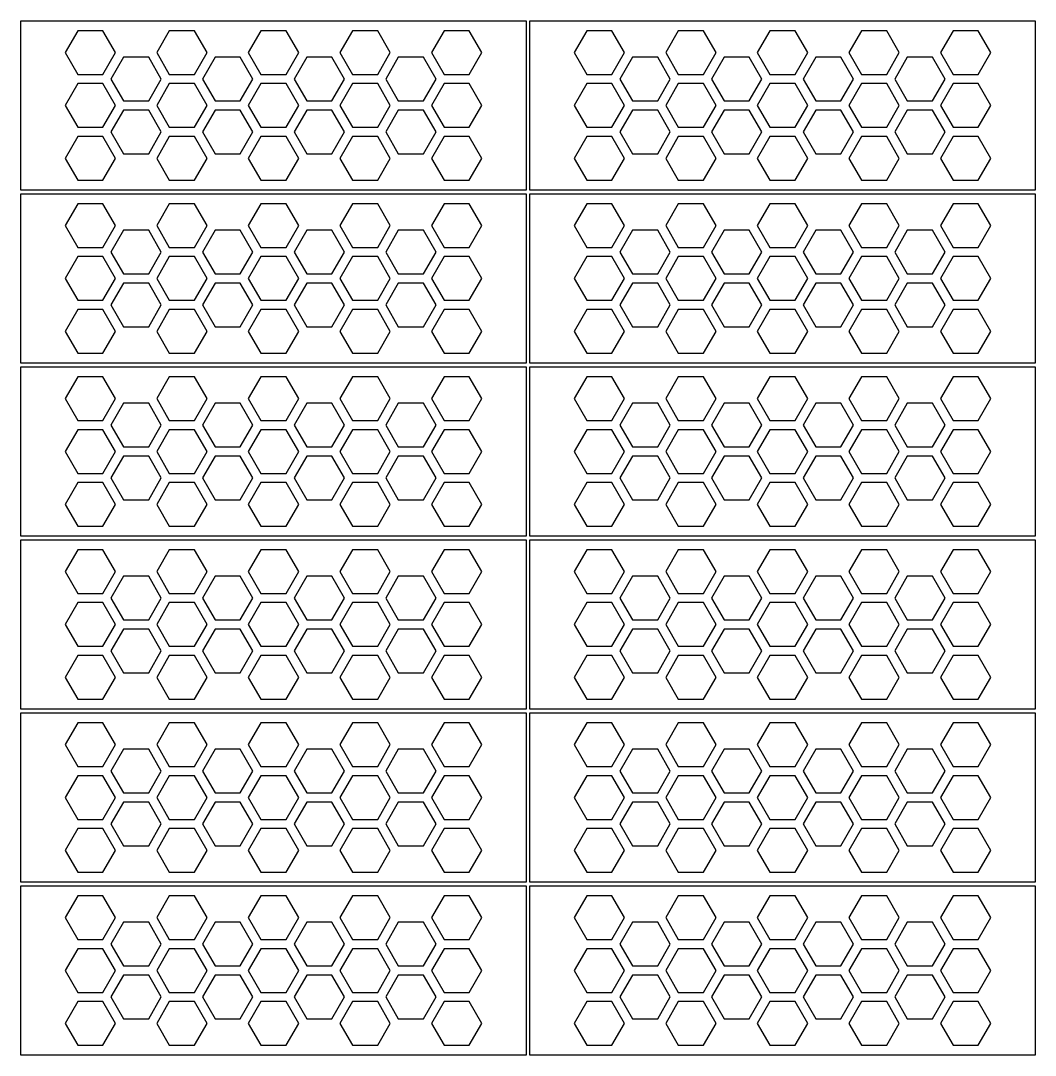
# Model space of a CAD drawing. Header units: millimetres. Extents: x 0 to 596, y 0 to 303.
# Drawn here: x 0 to 297.4, y 0 to 303.2 of the extents above; entities that cross this region are included whole.
import ezdxf

# ---------------------------------------------------------------- set-up
doc = ezdxf.new("R2010")
doc.units = ezdxf.units.MM
doc.layers.add('CUT', color=1, linetype='Continuous')

msp = doc.modelspace()

# ---------------------------------------------------------------- linework, layer by layer
at = {"layer": 'CUT'}
for points in [[(148.2, 253.53), (0, 253.53), (0, 303.24), (148.2, 303.24)], [(297.4, 253.53), (149.2, 253.53), (149.2, 303.24), (297.4, 303.24)], [(16.71, 287.49), (24.1, 287.49), (27.8, 293.89), (24.1, 300.29), (16.71, 300.29), (13.02, 293.89)], [(43.56, 287.49), (50.95, 287.49), (54.64, 293.89), (50.95, 300.29), (43.56, 300.29), (39.86, 293.89)], [(70.4, 287.49), (77.8, 287.49), (81.49, 293.89), (77.8, 300.29), (70.4, 300.29), (66.71, 293.89)], [(104.64, 287.49), (108.34, 293.89), (104.64, 300.29), (97.25, 300.29), (93.56, 293.89), (97.25, 287.49)], [(124.1, 287.49), (131.49, 287.49), (135.18, 293.89), (131.49, 300.29), (124.1, 300.29), (120.4, 293.89)], [(165.91, 287.49), (173.3, 287.49), (177, 293.89), (173.3, 300.29), (165.91, 300.29), (162.22, 293.89)], [(192.76, 287.49), (200.15, 287.49), (203.84, 293.89), (200.15, 300.29), (192.76, 300.29), (189.06, 293.89)], [(219.6, 287.49), (227, 287.49), (230.69, 293.89), (227, 300.29), (219.6, 300.29), (215.91, 293.89)], [(253.84, 287.49), (257.54, 293.89), (253.84, 300.29), (246.45, 300.29), (242.76, 293.89), (246.45, 287.49)], [(273.3, 287.49), (280.69, 287.49), (284.38, 293.89), (280.69, 300.29), (273.3, 300.29), (269.6, 293.89)], [(37.52, 279.74), (41.22, 286.14), (37.52, 292.54), (30.13, 292.54), (26.44, 286.14), (30.13, 279.74)], [(64.37, 279.74), (68.07, 286.14), (64.37, 292.54), (56.98, 292.54), (53.29, 286.14), (56.98, 279.74)], [(83.83, 279.74), (91.22, 279.74), (94.91, 286.14), (91.22, 292.54), (83.83, 292.54), (80.13, 286.14)], [(110.68, 279.74), (118.07, 279.74), (121.76, 286.14), (118.07, 292.54), (110.68, 292.54), (106.98, 286.14)], [(186.72, 279.74), (190.42, 286.14), (186.72, 292.54), (179.33, 292.54), (175.64, 286.14), (179.33, 279.74)], [(213.57, 279.74), (217.27, 286.14), (213.57, 292.54), (206.18, 292.54), (202.49, 286.14), (206.18, 279.74)], [(233.03, 279.74), (240.42, 279.74), (244.11, 286.14), (240.42, 292.54), (233.03, 292.54), (229.33, 286.14)], [(259.88, 279.74), (267.27, 279.74), (270.96, 286.14), (267.27, 292.54), (259.88, 292.54), (256.18, 286.14)], [(16.71, 271.99), (24.1, 271.99), (27.8, 278.39), (24.1, 284.79), (16.71, 284.79), (13.02, 278.39)], [(43.56, 271.99), (50.95, 271.99), (54.64, 278.39), (50.95, 284.79), (43.56, 284.79), (39.86, 278.39)], [(70.4, 271.99), (77.8, 271.99), (81.49, 278.39), (77.8, 284.79), (70.4, 284.79), (66.71, 278.39)], [(97.25, 271.99), (104.64, 271.99), (108.34, 278.39), (104.64, 284.79), (97.25, 284.79), (93.56, 278.39)], [(131.49, 271.99), (135.18, 278.39), (131.49, 284.79), (124.1, 284.79), (120.4, 278.39), (124.1, 271.99)], [(165.91, 271.99), (173.3, 271.99), (177, 278.39), (173.3, 284.79), (165.91, 284.79), (162.22, 278.39)], [(192.76, 271.99), (200.15, 271.99), (203.84, 278.39), (200.15, 284.79), (192.76, 284.79), (189.06, 278.39)], [(219.6, 271.99), (227, 271.99), (230.69, 278.39), (227, 284.79), (219.6, 284.79), (215.91, 278.39)], [(246.45, 271.99), (253.84, 271.99), (257.54, 278.39), (253.84, 284.79), (246.45, 284.79), (242.76, 278.39)], [(280.69, 271.99), (284.38, 278.39), (280.69, 284.79), (273.3, 284.79), (269.6, 278.39), (273.3, 271.99)], [(30.13, 264.24), (37.52, 264.24), (41.22, 270.64), (37.52, 277.04), (30.13, 277.04), (26.44, 270.64)], [(64.37, 264.24), (68.07, 270.64), (64.37, 277.04), (56.98, 277.04), (53.29, 270.64), (56.98, 264.24)], [(91.22, 264.24), (94.91, 270.64), (91.22, 277.04), (83.83, 277.04), (80.13, 270.64), (83.83, 264.24)], [(118.07, 264.24), (121.76, 270.64), (118.07, 277.04), (110.68, 277.04), (106.98, 270.64), (110.68, 264.24)], [(179.33, 264.24), (186.72, 264.24), (190.42, 270.64), (186.72, 277.04), (179.33, 277.04), (175.64, 270.64)], [(213.57, 264.24), (217.27, 270.64), (213.57, 277.04), (206.18, 277.04), (202.49, 270.64), (206.18, 264.24)], [(240.42, 264.24), (244.11, 270.64), (240.42, 277.04), (233.03, 277.04), (229.33, 270.64), (233.03, 264.24)], [(267.27, 264.24), (270.96, 270.64), (267.27, 277.04), (259.88, 277.04), (256.18, 270.64), (259.88, 264.24)], [(24.1, 256.49), (27.8, 262.89), (24.1, 269.29), (16.71, 269.29), (13.02, 262.89), (16.71, 256.49)], [(43.56, 256.49), (50.95, 256.49), (54.64, 262.89), (50.95, 269.29), (43.56, 269.29), (39.86, 262.89)], [(70.4, 256.49), (77.8, 256.49), (81.49, 262.89), (77.8, 269.29), (70.4, 269.29), (66.71, 262.89)], [(97.25, 256.49), (104.64, 256.49), (108.34, 262.89), (104.64, 269.29), (97.25, 269.29), (93.56, 262.89)], [(131.49, 256.49), (135.18, 262.89), (131.49, 269.29), (124.1, 269.29), (120.4, 262.89), (124.1, 256.49)], [(173.3, 256.49), (177, 262.89), (173.3, 269.29), (165.91, 269.29), (162.22, 262.89), (165.91, 256.49)], [(192.76, 256.49), (200.15, 256.49), (203.84, 262.89), (200.15, 269.29), (192.76, 269.29), (189.06, 262.89)], [(219.6, 256.49), (227, 256.49), (230.69, 262.89), (227, 269.29), (219.6, 269.29), (215.91, 262.89)], [(246.45, 256.49), (253.84, 256.49), (257.54, 262.89), (253.84, 269.29), (246.45, 269.29), (242.76, 262.89)], [(280.69, 256.49), (284.38, 262.89), (280.69, 269.29), (273.3, 269.29), (269.6, 262.89), (273.3, 256.49)], [(148.2, 202.83), (0, 202.83), (0, 252.53), (148.2, 252.53)], [(297.4, 202.83), (149.2, 202.83), (149.2, 252.53), (297.4, 252.53)], [(16.71, 236.78), (24.1, 236.78), (27.8, 243.18), (24.1, 249.58), (16.71, 249.58), (13.02, 243.18)], [(43.56, 236.78), (50.95, 236.78), (54.64, 243.18), (50.95, 249.58), (43.56, 249.58), (39.86, 243.18)], [(70.4, 236.78), (77.8, 236.78), (81.49, 243.18), (77.8, 249.58), (70.4, 249.58), (66.71, 243.18)], [(104.64, 236.78), (108.34, 243.18), (104.64, 249.58), (97.25, 249.58), (93.56, 243.18), (97.25, 236.78)], [(124.1, 236.78), (131.49, 236.78), (135.18, 243.18), (131.49, 249.58), (124.1, 249.58), (120.4, 243.18)], [(165.91, 236.78), (173.3, 236.78), (177, 243.18), (173.3, 249.58), (165.91, 249.58), (162.22, 243.18)], [(192.76, 236.78), (200.15, 236.78), (203.84, 243.18), (200.15, 249.58), (192.76, 249.58), (189.06, 243.18)], [(219.6, 236.78), (227, 236.78), (230.69, 243.18), (227, 249.58), (219.6, 249.58), (215.91, 243.18)], [(253.84, 236.78), (257.54, 243.18), (253.84, 249.58), (246.45, 249.58), (242.76, 243.18), (246.45, 236.78)], [(273.3, 236.78), (280.69, 236.78), (284.38, 243.18), (280.69, 249.58), (273.3, 249.58), (269.6, 243.18)], [(37.52, 229.03), (41.22, 235.43), (37.52, 241.83), (30.13, 241.83), (26.44, 235.43), (30.13, 229.03)], [(64.37, 229.03), (68.07, 235.43), (64.37, 241.83), (56.98, 241.83), (53.29, 235.43), (56.98, 229.03)], [(83.83, 229.03), (91.22, 229.03), (94.91, 235.43), (91.22, 241.83), (83.83, 241.83), (80.13, 235.43)], [(110.68, 229.03), (118.07, 229.03), (121.76, 235.43), (118.07, 241.83), (110.68, 241.83), (106.98, 235.43)], [(186.72, 229.03), (190.42, 235.43), (186.72, 241.83), (179.33, 241.83), (175.64, 235.43), (179.33, 229.03)], [(213.57, 229.03), (217.27, 235.43), (213.57, 241.83), (206.18, 241.83), (202.49, 235.43), (206.18, 229.03)], [(233.03, 229.03), (240.42, 229.03), (244.11, 235.43), (240.42, 241.83), (233.03, 241.83), (229.33, 235.43)], [(259.88, 229.03), (267.27, 229.03), (270.96, 235.43), (267.27, 241.83), (259.88, 241.83), (256.18, 235.43)], [(16.71, 221.28), (24.1, 221.28), (27.8, 227.68), (24.1, 234.08), (16.71, 234.08), (13.02, 227.68)], [(43.56, 221.28), (50.95, 221.28), (54.64, 227.68), (50.95, 234.08), (43.56, 234.08), (39.86, 227.68)], [(70.4, 221.28), (77.8, 221.28), (81.49, 227.68), (77.8, 234.08), (70.4, 234.08), (66.71, 227.68)], [(97.25, 221.28), (104.64, 221.28), (108.34, 227.68), (104.64, 234.08), (97.25, 234.08), (93.56, 227.68)], [(131.49, 221.28), (135.18, 227.68), (131.49, 234.08), (124.1, 234.08), (120.4, 227.68), (124.1, 221.28)], [(165.91, 221.28), (173.3, 221.28), (177, 227.68), (173.3, 234.08), (165.91, 234.08), (162.22, 227.68)], [(192.76, 221.28), (200.15, 221.28), (203.84, 227.68), (200.15, 234.08), (192.76, 234.08), (189.06, 227.68)], [(219.6, 221.28), (227, 221.28), (230.69, 227.68), (227, 234.08), (219.6, 234.08), (215.91, 227.68)], [(246.45, 221.28), (253.84, 221.28), (257.54, 227.68), (253.84, 234.08), (246.45, 234.08), (242.76, 227.68)], [(280.69, 221.28), (284.38, 227.68), (280.69, 234.08), (273.3, 234.08), (269.6, 227.68), (273.3, 221.28)], [(30.13, 213.53), (37.52, 213.53), (41.22, 219.93), (37.52, 226.33), (30.13, 226.33), (26.44, 219.93)], [(64.37, 213.53), (68.07, 219.93), (64.37, 226.33), (56.98, 226.33), (53.29, 219.93), (56.98, 213.53)], [(91.22, 213.53), (94.91, 219.93), (91.22, 226.33), (83.83, 226.33), (80.13, 219.93), (83.83, 213.53)], [(118.07, 213.53), (121.76, 219.93), (118.07, 226.33), (110.68, 226.33), (106.98, 219.93), (110.68, 213.53)], [(179.33, 213.53), (186.72, 213.53), (190.42, 219.93), (186.72, 226.33), (179.33, 226.33), (175.64, 219.93)], [(213.57, 213.53), (217.27, 219.93), (213.57, 226.33), (206.18, 226.33), (202.49, 219.93), (206.18, 213.53)], [(240.42, 213.53), (244.11, 219.93), (240.42, 226.33), (233.03, 226.33), (229.33, 219.93), (233.03, 213.53)], [(267.27, 213.53), (270.96, 219.93), (267.27, 226.33), (259.88, 226.33), (256.18, 219.93), (259.88, 213.53)], [(24.1, 205.78), (27.8, 212.18), (24.1, 218.58), (16.71, 218.58), (13.02, 212.18), (16.71, 205.78)], [(43.56, 205.78), (50.95, 205.78), (54.64, 212.18), (50.95, 218.58), (43.56, 218.58), (39.86, 212.18)], [(70.4, 205.78), (77.8, 205.78), (81.49, 212.18), (77.8, 218.58), (70.4, 218.58), (66.71, 212.18)], [(97.25, 205.78), (104.64, 205.78), (108.34, 212.18), (104.64, 218.58), (97.25, 218.58), (93.56, 212.18)], [(131.49, 205.78), (135.18, 212.18), (131.49, 218.58), (124.1, 218.58), (120.4, 212.18), (124.1, 205.78)], [(173.3, 205.78), (177, 212.18), (173.3, 218.58), (165.91, 218.58), (162.22, 212.18), (165.91, 205.78)], [(192.76, 205.78), (200.15, 205.78), (203.84, 212.18), (200.15, 218.58), (192.76, 218.58), (189.06, 212.18)], [(219.6, 205.78), (227, 205.78), (230.69, 212.18), (227, 218.58), (219.6, 218.58), (215.91, 212.18)], [(246.45, 205.78), (253.84, 205.78), (257.54, 212.18), (253.84, 218.58), (246.45, 218.58), (242.76, 212.18)], [(280.69, 205.78), (284.38, 212.18), (280.69, 218.58), (273.3, 218.58), (269.6, 212.18), (273.3, 205.78)], [(148.2, 152.12), (0, 152.12), (0, 201.83), (148.2, 201.83)], [(297.4, 152.12), (149.2, 152.12), (149.2, 201.83), (297.4, 201.83)], [(16.71, 186.07), (24.1, 186.07), (27.8, 192.47), (24.1, 198.87), (16.71, 198.87), (13.02, 192.47)], [(43.56, 186.07), (50.95, 186.07), (54.64, 192.47), (50.95, 198.87), (43.56, 198.87), (39.86, 192.47)], [(70.4, 186.07), (77.8, 186.07), (81.49, 192.47), (77.8, 198.87), (70.4, 198.87), (66.71, 192.47)], [(104.64, 186.07), (108.34, 192.47), (104.64, 198.87), (97.25, 198.87), (93.56, 192.47), (97.25, 186.07)], [(124.1, 186.07), (131.49, 186.07), (135.18, 192.47), (131.49, 198.87), (124.1, 198.87), (120.4, 192.47)], [(165.91, 186.07), (173.3, 186.07), (177, 192.47), (173.3, 198.87), (165.91, 198.87), (162.22, 192.47)], [(192.76, 186.07), (200.15, 186.07), (203.84, 192.47), (200.15, 198.87), (192.76, 198.87), (189.06, 192.47)], [(219.6, 186.07), (227, 186.07), (230.69, 192.47), (227, 198.87), (219.6, 198.87), (215.91, 192.47)], [(253.84, 186.07), (257.54, 192.47), (253.84, 198.87), (246.45, 198.87), (242.76, 192.47), (246.45, 186.07)], [(273.3, 186.07), (280.69, 186.07), (284.38, 192.47), (280.69, 198.87), (273.3, 198.87), (269.6, 192.47)], [(37.52, 178.32), (41.22, 184.72), (37.52, 191.12), (30.13, 191.12), (26.44, 184.72), (30.13, 178.32)], [(64.37, 178.32), (68.07, 184.72), (64.37, 191.12), (56.98, 191.12), (53.29, 184.72), (56.98, 178.32)], [(83.83, 178.32), (91.22, 178.32), (94.91, 184.72), (91.22, 191.12), (83.83, 191.12), (80.13, 184.72)], [(110.68, 178.32), (118.07, 178.32), (121.76, 184.72), (118.07, 191.12), (110.68, 191.12), (106.98, 184.72)], [(186.72, 178.32), (190.42, 184.72), (186.72, 191.12), (179.33, 191.12), (175.64, 184.72), (179.33, 178.32)], [(213.57, 178.32), (217.27, 184.72), (213.57, 191.12), (206.18, 191.12), (202.49, 184.72), (206.18, 178.32)], [(233.03, 178.32), (240.42, 178.32), (244.11, 184.72), (240.42, 191.12), (233.03, 191.12), (229.33, 184.72)], [(259.88, 178.32), (267.27, 178.32), (270.96, 184.72), (267.27, 191.12), (259.88, 191.12), (256.18, 184.72)], [(16.71, 170.57), (24.1, 170.57), (27.8, 176.97), (24.1, 183.37), (16.71, 183.37), (13.02, 176.97)], [(43.56, 170.57), (50.95, 170.57), (54.64, 176.97), (50.95, 183.37), (43.56, 183.37), (39.86, 176.97)], [(70.4, 170.57), (77.8, 170.57), (81.49, 176.97), (77.8, 183.37), (70.4, 183.37), (66.71, 176.97)], [(97.25, 170.57), (104.64, 170.57), (108.34, 176.97), (104.64, 183.37), (97.25, 183.37), (93.56, 176.97)], [(131.49, 170.57), (135.18, 176.97), (131.49, 183.37), (124.1, 183.37), (120.4, 176.97), (124.1, 170.57)], [(165.91, 170.57), (173.3, 170.57), (177, 176.97), (173.3, 183.37), (165.91, 183.37), (162.22, 176.97)], [(192.76, 170.57), (200.15, 170.57), (203.84, 176.97), (200.15, 183.37), (192.76, 183.37), (189.06, 176.97)], [(219.6, 170.57), (227, 170.57), (230.69, 176.97), (227, 183.37), (219.6, 183.37), (215.91, 176.97)], [(246.45, 170.57), (253.84, 170.57), (257.54, 176.97), (253.84, 183.37), (246.45, 183.37), (242.76, 176.97)], [(280.69, 170.57), (284.38, 176.97), (280.69, 183.37), (273.3, 183.37), (269.6, 176.97), (273.3, 170.57)], [(30.13, 162.82), (37.52, 162.82), (41.22, 169.22), (37.52, 175.62), (30.13, 175.62), (26.44, 169.22)], [(64.37, 162.82), (68.07, 169.22), (64.37, 175.62), (56.98, 175.62), (53.29, 169.22), (56.98, 162.82)], [(91.22, 162.82), (94.91, 169.22), (91.22, 175.62), (83.83, 175.62), (80.13, 169.22), (83.83, 162.82)], [(118.07, 162.82), (121.76, 169.22), (118.07, 175.62), (110.68, 175.62), (106.98, 169.22), (110.68, 162.82)], [(179.33, 162.82), (186.72, 162.82), (190.42, 169.22), (186.72, 175.62), (179.33, 175.62), (175.64, 169.22)], [(213.57, 162.82), (217.27, 169.22), (213.57, 175.62), (206.18, 175.62), (202.49, 169.22), (206.18, 162.82)], [(240.42, 162.82), (244.11, 169.22), (240.42, 175.62), (233.03, 175.62), (229.33, 169.22), (233.03, 162.82)], [(267.27, 162.82), (270.96, 169.22), (267.27, 175.62), (259.88, 175.62), (256.18, 169.22), (259.88, 162.82)], [(24.1, 155.07), (27.8, 161.47), (24.1, 167.87), (16.71, 167.87), (13.02, 161.47), (16.71, 155.07)], [(43.56, 155.07), (50.95, 155.07), (54.64, 161.47), (50.95, 167.87), (43.56, 167.87), (39.86, 161.47)], [(70.4, 155.07), (77.8, 155.07), (81.49, 161.47), (77.8, 167.87), (70.4, 167.87), (66.71, 161.47)], [(97.25, 155.07), (104.64, 155.07), (108.34, 161.47), (104.64, 167.87), (97.25, 167.87), (93.56, 161.47)], [(131.49, 155.07), (135.18, 161.47), (131.49, 167.87), (124.1, 167.87), (120.4, 161.47), (124.1, 155.07)], [(173.3, 155.07), (177, 161.47), (173.3, 167.87), (165.91, 167.87), (162.22, 161.47), (165.91, 155.07)], [(192.76, 155.07), (200.15, 155.07), (203.84, 161.47), (200.15, 167.87), (192.76, 167.87), (189.06, 161.47)], [(219.6, 155.07), (227, 155.07), (230.69, 161.47), (227, 167.87), (219.6, 167.87), (215.91, 161.47)], [(246.45, 155.07), (253.84, 155.07), (257.54, 161.47), (253.84, 167.87), (246.45, 167.87), (242.76, 161.47)], [(280.69, 155.07), (284.38, 161.47), (280.69, 167.87), (273.3, 167.87), (269.6, 161.47), (273.3, 155.07)], [(148.2, 101.41), (0, 101.41), (0, 151.12), (148.2, 151.12)], [(297.4, 101.41), (149.2, 101.41), (149.2, 151.12), (297.4, 151.12)], [(16.71, 135.37), (24.1, 135.37), (27.8, 141.77), (24.1, 148.17), (16.71, 148.17), (13.02, 141.77)], [(43.56, 135.37), (50.95, 135.37), (54.64, 141.77), (50.95, 148.17), (43.56, 148.17), (39.86, 141.77)], [(70.4, 135.37), (77.8, 135.37), (81.49, 141.77), (77.8, 148.17), (70.4, 148.17), (66.71, 141.77)], [(104.64, 135.37), (108.34, 141.77), (104.64, 148.17), (97.25, 148.17), (93.56, 141.77), (97.25, 135.37)], [(124.1, 135.37), (131.49, 135.37), (135.18, 141.77), (131.49, 148.17), (124.1, 148.17), (120.4, 141.77)], [(165.91, 135.37), (173.3, 135.37), (177, 141.77), (173.3, 148.17), (165.91, 148.17), (162.22, 141.77)], [(192.76, 135.37), (200.15, 135.37), (203.84, 141.77), (200.15, 148.17), (192.76, 148.17), (189.06, 141.77)], [(219.6, 135.37), (227, 135.37), (230.69, 141.77), (227, 148.17), (219.6, 148.17), (215.91, 141.77)], [(253.84, 135.37), (257.54, 141.77), (253.84, 148.17), (246.45, 148.17), (242.76, 141.77), (246.45, 135.37)], [(273.3, 135.37), (280.69, 135.37), (284.38, 141.77), (280.69, 148.17), (273.3, 148.17), (269.6, 141.77)], [(37.52, 127.62), (41.22, 134.02), (37.52, 140.42), (30.13, 140.42), (26.44, 134.02), (30.13, 127.62)], [(64.37, 127.62), (68.07, 134.02), (64.37, 140.42), (56.98, 140.42), (53.29, 134.02), (56.98, 127.62)], [(83.83, 127.62), (91.22, 127.62), (94.91, 134.02), (91.22, 140.42), (83.83, 140.42), (80.13, 134.02)], [(110.68, 127.62), (118.07, 127.62), (121.76, 134.02), (118.07, 140.42), (110.68, 140.42), (106.98, 134.02)], [(186.72, 127.62), (190.42, 134.02), (186.72, 140.42), (179.33, 140.42), (175.64, 134.02), (179.33, 127.62)], [(213.57, 127.62), (217.27, 134.02), (213.57, 140.42), (206.18, 140.42), (202.49, 134.02), (206.18, 127.62)], [(233.03, 127.62), (240.42, 127.62), (244.11, 134.02), (240.42, 140.42), (233.03, 140.42), (229.33, 134.02)], [(259.88, 127.62), (267.27, 127.62), (270.96, 134.02), (267.27, 140.42), (259.88, 140.42), (256.18, 134.02)], [(16.71, 119.87), (24.1, 119.87), (27.8, 126.27), (24.1, 132.67), (16.71, 132.67), (13.02, 126.27)], [(43.56, 119.87), (50.95, 119.87), (54.64, 126.27), (50.95, 132.67), (43.56, 132.67), (39.86, 126.27)], [(70.4, 119.87), (77.8, 119.87), (81.49, 126.27), (77.8, 132.67), (70.4, 132.67), (66.71, 126.27)], [(97.25, 119.87), (104.64, 119.87), (108.34, 126.27), (104.64, 132.67), (97.25, 132.67), (93.56, 126.27)], [(131.49, 119.87), (135.18, 126.27), (131.49, 132.67), (124.1, 132.67), (120.4, 126.27), (124.1, 119.87)], [(165.91, 119.87), (173.3, 119.87), (177, 126.27), (173.3, 132.67), (165.91, 132.67), (162.22, 126.27)], [(192.76, 119.87), (200.15, 119.87), (203.84, 126.27), (200.15, 132.67), (192.76, 132.67), (189.06, 126.27)], [(219.6, 119.87), (227, 119.87), (230.69, 126.27), (227, 132.67), (219.6, 132.67), (215.91, 126.27)], [(246.45, 119.87), (253.84, 119.87), (257.54, 126.27), (253.84, 132.67), (246.45, 132.67), (242.76, 126.27)], [(280.69, 119.87), (284.38, 126.27), (280.69, 132.67), (273.3, 132.67), (269.6, 126.27), (273.3, 119.87)], [(30.13, 112.12), (37.52, 112.12), (41.22, 118.52), (37.52, 124.92), (30.13, 124.92), (26.44, 118.52)], [(64.37, 112.12), (68.07, 118.52), (64.37, 124.92), (56.98, 124.92), (53.29, 118.52), (56.98, 112.12)], [(91.22, 112.12), (94.91, 118.52), (91.22, 124.92), (83.83, 124.92), (80.13, 118.52), (83.83, 112.12)], [(118.07, 112.12), (121.76, 118.52), (118.07, 124.92), (110.68, 124.92), (106.98, 118.52), (110.68, 112.12)], [(179.33, 112.12), (186.72, 112.12), (190.42, 118.52), (186.72, 124.92), (179.33, 124.92), (175.64, 118.52)], [(213.57, 112.12), (217.27, 118.52), (213.57, 124.92), (206.18, 124.92), (202.49, 118.52), (206.18, 112.12)], [(240.42, 112.12), (244.11, 118.52), (240.42, 124.92), (233.03, 124.92), (229.33, 118.52), (233.03, 112.12)], [(267.27, 112.12), (270.96, 118.52), (267.27, 124.92), (259.88, 124.92), (256.18, 118.52), (259.88, 112.12)], [(24.1, 104.37), (27.8, 110.77), (24.1, 117.17), (16.71, 117.17), (13.02, 110.77), (16.71, 104.37)], [(43.56, 104.37), (50.95, 104.37), (54.64, 110.77), (50.95, 117.17), (43.56, 117.17), (39.86, 110.77)], [(70.4, 104.37), (77.8, 104.37), (81.49, 110.77), (77.8, 117.17), (70.4, 117.17), (66.71, 110.77)], [(97.25, 104.37), (104.64, 104.37), (108.34, 110.77), (104.64, 117.17), (97.25, 117.17), (93.56, 110.77)], [(131.49, 104.37), (135.18, 110.77), (131.49, 117.17), (124.1, 117.17), (120.4, 110.77), (124.1, 104.37)], [(173.3, 104.37), (177, 110.77), (173.3, 117.17), (165.91, 117.17), (162.22, 110.77), (165.91, 104.37)], [(192.76, 104.37), (200.15, 104.37), (203.84, 110.77), (200.15, 117.17), (192.76, 117.17), (189.06, 110.77)], [(219.6, 104.37), (227, 104.37), (230.69, 110.77), (227, 117.17), (219.6, 117.17), (215.91, 110.77)], [(246.45, 104.37), (253.84, 104.37), (257.54, 110.77), (253.84, 117.17), (246.45, 117.17), (242.76, 110.77)], [(280.69, 104.37), (284.38, 110.77), (280.69, 117.17), (273.3, 117.17), (269.6, 110.77), (273.3, 104.37)], [(148.2, 50.71), (0, 50.71), (0, 100.41), (148.2, 100.41)], [(297.4, 50.71), (149.2, 50.71), (149.2, 100.41), (297.4, 100.41)], [(16.71, 84.66), (24.1, 84.66), (27.8, 91.06), (24.1, 97.46), (16.71, 97.46), (13.02, 91.06)], [(43.56, 84.66), (50.95, 84.66), (54.64, 91.06), (50.95, 97.46), (43.56, 97.46), (39.86, 91.06)], [(70.4, 84.66), (77.8, 84.66), (81.49, 91.06), (77.8, 97.46), (70.4, 97.46), (66.71, 91.06)], [(104.64, 84.66), (108.34, 91.06), (104.64, 97.46), (97.25, 97.46), (93.56, 91.06), (97.25, 84.66)], [(124.1, 84.66), (131.49, 84.66), (135.18, 91.06), (131.49, 97.46), (124.1, 97.46), (120.4, 91.06)], [(165.91, 84.66), (173.3, 84.66), (177, 91.06), (173.3, 97.46), (165.91, 97.46), (162.22, 91.06)], [(192.76, 84.66), (200.15, 84.66), (203.84, 91.06), (200.15, 97.46), (192.76, 97.46), (189.06, 91.06)], [(219.6, 84.66), (227, 84.66), (230.69, 91.06), (227, 97.46), (219.6, 97.46), (215.91, 91.06)], [(253.84, 84.66), (257.54, 91.06), (253.84, 97.46), (246.45, 97.46), (242.76, 91.06), (246.45, 84.66)], [(273.3, 84.66), (280.69, 84.66), (284.38, 91.06), (280.69, 97.46), (273.3, 97.46), (269.6, 91.06)], [(37.52, 76.91), (41.22, 83.31), (37.52, 89.71), (30.13, 89.71), (26.44, 83.31), (30.13, 76.91)], [(64.37, 76.91), (68.07, 83.31), (64.37, 89.71), (56.98, 89.71), (53.29, 83.31), (56.98, 76.91)], [(83.83, 76.91), (91.22, 76.91), (94.91, 83.31), (91.22, 89.71), (83.83, 89.71), (80.13, 83.31)], [(110.68, 76.91), (118.07, 76.91), (121.76, 83.31), (118.07, 89.71), (110.68, 89.71), (106.98, 83.31)], [(186.72, 76.91), (190.42, 83.31), (186.72, 89.71), (179.33, 89.71), (175.64, 83.31), (179.33, 76.91)], [(213.57, 76.91), (217.27, 83.31), (213.57, 89.71), (206.18, 89.71), (202.49, 83.31), (206.18, 76.91)], [(233.03, 76.91), (240.42, 76.91), (244.11, 83.31), (240.42, 89.71), (233.03, 89.71), (229.33, 83.31)], [(259.88, 76.91), (267.27, 76.91), (270.96, 83.31), (267.27, 89.71), (259.88, 89.71), (256.18, 83.31)], [(16.71, 69.16), (24.1, 69.16), (27.8, 75.56), (24.1, 81.96), (16.71, 81.96), (13.02, 75.56)], [(43.56, 69.16), (50.95, 69.16), (54.64, 75.56), (50.95, 81.96), (43.56, 81.96), (39.86, 75.56)], [(70.4, 69.16), (77.8, 69.16), (81.49, 75.56), (77.8, 81.96), (70.4, 81.96), (66.71, 75.56)], [(97.25, 69.16), (104.64, 69.16), (108.34, 75.56), (104.64, 81.96), (97.25, 81.96), (93.56, 75.56)], [(131.49, 69.16), (135.18, 75.56), (131.49, 81.96), (124.1, 81.96), (120.4, 75.56), (124.1, 69.16)], [(165.91, 69.16), (173.3, 69.16), (177, 75.56), (173.3, 81.96), (165.91, 81.96), (162.22, 75.56)], [(192.76, 69.16), (200.15, 69.16), (203.84, 75.56), (200.15, 81.96), (192.76, 81.96), (189.06, 75.56)], [(219.6, 69.16), (227, 69.16), (230.69, 75.56), (227, 81.96), (219.6, 81.96), (215.91, 75.56)], [(246.45, 69.16), (253.84, 69.16), (257.54, 75.56), (253.84, 81.96), (246.45, 81.96), (242.76, 75.56)], [(280.69, 69.16), (284.38, 75.56), (280.69, 81.96), (273.3, 81.96), (269.6, 75.56), (273.3, 69.16)], [(30.13, 61.41), (37.52, 61.41), (41.22, 67.81), (37.52, 74.21), (30.13, 74.21), (26.44, 67.81)], [(64.37, 61.41), (68.07, 67.81), (64.37, 74.21), (56.98, 74.21), (53.29, 67.81), (56.98, 61.41)], [(91.22, 61.41), (94.91, 67.81), (91.22, 74.21), (83.83, 74.21), (80.13, 67.81), (83.83, 61.41)], [(118.07, 61.41), (121.76, 67.81), (118.07, 74.21), (110.68, 74.21), (106.98, 67.81), (110.68, 61.41)], [(179.33, 61.41), (186.72, 61.41), (190.42, 67.81), (186.72, 74.21), (179.33, 74.21), (175.64, 67.81)], [(213.57, 61.41), (217.27, 67.81), (213.57, 74.21), (206.18, 74.21), (202.49, 67.81), (206.18, 61.41)], [(240.42, 61.41), (244.11, 67.81), (240.42, 74.21), (233.03, 74.21), (229.33, 67.81), (233.03, 61.41)], [(267.27, 61.41), (270.96, 67.81), (267.27, 74.21), (259.88, 74.21), (256.18, 67.81), (259.88, 61.41)], [(24.1, 53.66), (27.8, 60.06), (24.1, 66.46), (16.71, 66.46), (13.02, 60.06), (16.71, 53.66)], [(43.56, 53.66), (50.95, 53.66), (54.64, 60.06), (50.95, 66.46), (43.56, 66.46), (39.86, 60.06)], [(70.4, 53.66), (77.8, 53.66), (81.49, 60.06), (77.8, 66.46), (70.4, 66.46), (66.71, 60.06)], [(97.25, 53.66), (104.64, 53.66), (108.34, 60.06), (104.64, 66.46), (97.25, 66.46), (93.56, 60.06)], [(131.49, 53.66), (135.18, 60.06), (131.49, 66.46), (124.1, 66.46), (120.4, 60.06), (124.1, 53.66)], [(173.3, 53.66), (177, 60.06), (173.3, 66.46), (165.91, 66.46), (162.22, 60.06), (165.91, 53.66)], [(192.76, 53.66), (200.15, 53.66), (203.84, 60.06), (200.15, 66.46), (192.76, 66.46), (189.06, 60.06)], [(219.6, 53.66), (227, 53.66), (230.69, 60.06), (227, 66.46), (219.6, 66.46), (215.91, 60.06)], [(246.45, 53.66), (253.84, 53.66), (257.54, 60.06), (253.84, 66.46), (246.45, 66.46), (242.76, 60.06)], [(280.69, 53.66), (284.38, 60.06), (280.69, 66.46), (273.3, 66.46), (269.6, 60.06), (273.3, 53.66)], [(148.2, 0), (0, 0), (0, 49.71), (148.2, 49.71)], [(297.4, 0), (149.2, 0), (149.2, 49.71), (297.4, 49.71)], [(16.71, 33.95), (24.1, 33.95), (27.8, 40.35), (24.1, 46.75), (16.71, 46.75), (13.02, 40.35)], [(43.56, 33.95), (50.95, 33.95), (54.64, 40.35), (50.95, 46.75), (43.56, 46.75), (39.86, 40.35)], [(70.4, 33.95), (77.8, 33.95), (81.49, 40.35), (77.8, 46.75), (70.4, 46.75), (66.71, 40.35)], [(104.64, 33.95), (108.34, 40.35), (104.64, 46.75), (97.25, 46.75), (93.56, 40.35), (97.25, 33.95)], [(124.1, 33.95), (131.49, 33.95), (135.18, 40.35), (131.49, 46.75), (124.1, 46.75), (120.4, 40.35)], [(165.91, 33.95), (173.3, 33.95), (177, 40.35), (173.3, 46.75), (165.91, 46.75), (162.22, 40.35)], [(192.76, 33.95), (200.15, 33.95), (203.84, 40.35), (200.15, 46.75), (192.76, 46.75), (189.06, 40.35)], [(219.6, 33.95), (227, 33.95), (230.69, 40.35), (227, 46.75), (219.6, 46.75), (215.91, 40.35)], [(253.84, 33.95), (257.54, 40.35), (253.84, 46.75), (246.45, 46.75), (242.76, 40.35), (246.45, 33.95)], [(273.3, 33.95), (280.69, 33.95), (284.38, 40.35), (280.69, 46.75), (273.3, 46.75), (269.6, 40.35)], [(37.52, 26.2), (41.22, 32.6), (37.52, 39), (30.13, 39), (26.44, 32.6), (30.13, 26.2)], [(64.37, 26.2), (68.07, 32.6), (64.37, 39), (56.98, 39), (53.29, 32.6), (56.98, 26.2)], [(83.83, 26.2), (91.22, 26.2), (94.91, 32.6), (91.22, 39), (83.83, 39), (80.13, 32.6)], [(110.68, 26.2), (118.07, 26.2), (121.76, 32.6), (118.07, 39), (110.68, 39), (106.98, 32.6)], [(186.72, 26.2), (190.42, 32.6), (186.72, 39), (179.33, 39), (175.64, 32.6), (179.33, 26.2)], [(213.57, 26.2), (217.27, 32.6), (213.57, 39), (206.18, 39), (202.49, 32.6), (206.18, 26.2)], [(233.03, 26.2), (240.42, 26.2), (244.11, 32.6), (240.42, 39), (233.03, 39), (229.33, 32.6)], [(259.88, 26.2), (267.27, 26.2), (270.96, 32.6), (267.27, 39), (259.88, 39), (256.18, 32.6)], [(16.71, 18.45), (24.1, 18.45), (27.8, 24.85), (24.1, 31.25), (16.71, 31.25), (13.02, 24.85)], [(43.56, 18.45), (50.95, 18.45), (54.64, 24.85), (50.95, 31.25), (43.56, 31.25), (39.86, 24.85)], [(70.4, 18.45), (77.8, 18.45), (81.49, 24.85), (77.8, 31.25), (70.4, 31.25), (66.71, 24.85)], [(97.25, 18.45), (104.64, 18.45), (108.34, 24.85), (104.64, 31.25), (97.25, 31.25), (93.56, 24.85)], [(131.49, 18.45), (135.18, 24.85), (131.49, 31.25), (124.1, 31.25), (120.4, 24.85), (124.1, 18.45)], [(165.91, 18.45), (173.3, 18.45), (177, 24.85), (173.3, 31.25), (165.91, 31.25), (162.22, 24.85)], [(192.76, 18.45), (200.15, 18.45), (203.84, 24.85), (200.15, 31.25), (192.76, 31.25), (189.06, 24.85)], [(219.6, 18.45), (227, 18.45), (230.69, 24.85), (227, 31.25), (219.6, 31.25), (215.91, 24.85)], [(246.45, 18.45), (253.84, 18.45), (257.54, 24.85), (253.84, 31.25), (246.45, 31.25), (242.76, 24.85)], [(280.69, 18.45), (284.38, 24.85), (280.69, 31.25), (273.3, 31.25), (269.6, 24.85), (273.3, 18.45)], [(30.13, 10.7), (37.52, 10.7), (41.22, 17.1), (37.52, 23.5), (30.13, 23.5), (26.44, 17.1)], [(64.37, 10.7), (68.07, 17.1), (64.37, 23.5), (56.98, 23.5), (53.29, 17.1), (56.98, 10.7)], [(91.22, 10.7), (94.91, 17.1), (91.22, 23.5), (83.83, 23.5), (80.13, 17.1), (83.83, 10.7)], [(118.07, 10.7), (121.76, 17.1), (118.07, 23.5), (110.68, 23.5), (106.98, 17.1), (110.68, 10.7)], [(179.33, 10.7), (186.72, 10.7), (190.42, 17.1), (186.72, 23.5), (179.33, 23.5), (175.64, 17.1)], [(213.57, 10.7), (217.27, 17.1), (213.57, 23.5), (206.18, 23.5), (202.49, 17.1), (206.18, 10.7)], [(240.42, 10.7), (244.11, 17.1), (240.42, 23.5), (233.03, 23.5), (229.33, 17.1), (233.03, 10.7)], [(267.27, 10.7), (270.96, 17.1), (267.27, 23.5), (259.88, 23.5), (256.18, 17.1), (259.88, 10.7)], [(24.1, 2.95), (27.8, 9.35), (24.1, 15.75), (16.71, 15.75), (13.02, 9.35), (16.71, 2.95)], [(43.56, 2.95), (50.95, 2.95), (54.64, 9.35), (50.95, 15.75), (43.56, 15.75), (39.86, 9.35)], [(70.4, 2.95), (77.8, 2.95), (81.49, 9.35), (77.8, 15.75), (70.4, 15.75), (66.71, 9.35)], [(97.25, 2.95), (104.64, 2.95), (108.34, 9.35), (104.64, 15.75), (97.25, 15.75), (93.56, 9.35)], [(131.49, 2.95), (135.18, 9.35), (131.49, 15.75), (124.1, 15.75), (120.4, 9.35), (124.1, 2.95)], [(173.3, 2.95), (177, 9.35), (173.3, 15.75), (165.91, 15.75), (162.22, 9.35), (165.91, 2.95)], [(192.76, 2.95), (200.15, 2.95), (203.84, 9.35), (200.15, 15.75), (192.76, 15.75), (189.06, 9.35)], [(219.6, 2.95), (227, 2.95), (230.69, 9.35), (227, 15.75), (219.6, 15.75), (215.91, 9.35)], [(246.45, 2.95), (253.84, 2.95), (257.54, 9.35), (253.84, 15.75), (246.45, 15.75), (242.76, 9.35)], [(280.69, 2.95), (284.38, 9.35), (280.69, 15.75), (273.3, 15.75), (269.6, 9.35), (273.3, 2.95)]]:
    msp.add_lwpolyline(points, close=True, dxfattribs=at)

doc.saveas('drawing.dxf')
